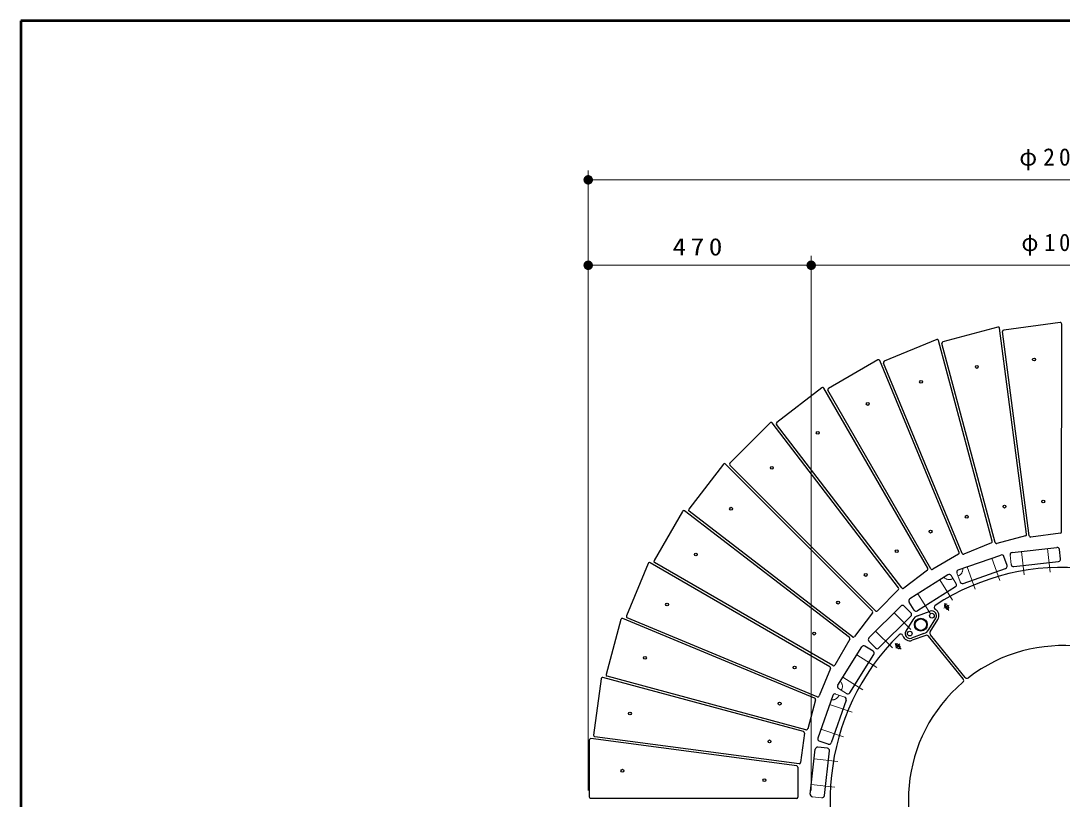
# Model space of a CAD drawing. Units: millimetres on the paper, scale 1:20. Extents: x -385 to 420, y 0 to 267.
# Drawn here: x -385 to -275.3, y 185 to 267 of the extents above; entities that cross this region are included whole.
import ezdxf

# ---------------------------------------------------------------- set-up
doc = ezdxf.new("R2010")
doc.units = ezdxf.units.MM
doc.linetypes.add('USER1', pattern=[4.5, 2.5, -2])
doc.linetypes.add('USER2', pattern=[6, 3, -1, 1, -1])
doc.layers.add('1_20', color=7, linetype='Continuous', lineweight=25)
doc.layers.add('A3図枠', color=7, linetype='Continuous', lineweight=13)
doc.styles.add('ＭＳ ゴシック', font='')
doc.styles.get('ＭＳ ゴシック').set_extended_font_data('MS Gothic')

# ---------------------------------------------------------------- blocks, each defined once
blk = doc.blocks.new('filled_dot')
at = {"color": 0, "linetype": 'Continuous', "lineweight": -2, "const_width": 1.25}
blk.add_lwpolyline([(-0.625, 0, 1), (0.625, 0, 1)], format="xyb", close=True, dxfattribs=at)

msp = doc.modelspace()

# ---------------------------------------------------------------- linework, layer by layer
at = {"layer": '1_20', "lineweight": 13}
for p, q in [((-325.204, 185.915), (-325.204, 251.244)), ((-325.204, 250.244), (-225.204, 250.244)), ((-301.704, 185.915), (-301.704, 242.244)), ((-325.204, 241.244), (-301.704, 241.244)), ((-301.704, 241.244), (-248.704, 241.244))]:
    msp.add_line(p, q, dxfattribs=at)
at = {"layer": '1_20', "color": 40}
for p, q in [((-275.473, 235.2), (-281.418, 234.421)), ((-275.314, 213.164), (-275.303, 235.052)), ((-282.034, 234.735), (-287.827, 233.186)), ((-279.001, 212.908), (-281.847, 234.61)), ((-278.726, 212.737), (-281.548, 234.252)), ((-288.478, 233.417), (-294.02, 231.125)), ((-282.622, 212.173), (-288.276, 233.317)), ((-282.327, 212.039), (-287.933, 233.002)), ((-294.696, 231.27), (-299.89, 228.274)), ((-286.116, 210.972), (-294.482, 231.197)), ((-285.807, 210.877), (-294.101, 230.929)), ((-300.579, 228.329), (-305.338, 224.681)), ((-289.424, 209.324), (-300.358, 228.285)), ((-289.105, 209.271), (-299.945, 228.069)), ((-306.029, 224.645), (-310.271, 220.407)), ((-292.488, 207.259), (-305.804, 224.63)), ((-292.165, 207.248), (-305.366, 224.471)), ((-310.951, 220.282), (-314.604, 215.527)), ((-295.257, 204.812), (-310.726, 220.297)), ((-294.935, 204.843), (-310.271, 220.195)), ((-315.261, 215.313), (-318.262, 210.122)), ((-297.682, 202.024), (-315.04, 215.357)), ((-297.367, 202.097), (-314.576, 215.316)), ((-275.445, 213.016), (-278.558, 212.607)), ((-282.71, 211.996), (-285.611, 210.796)), ((-279.111, 212.744), (-282.144, 211.933)), ((-286.18, 210.784), (-288.9, 209.216)), ((-280.53, 210.983), (-275.81, 211.515)), ((-275.421, 210.301), (-275.533, 211.294)), ((-318.886, 209.825), (-321.184, 204.286)), ((-299.723, 198.944), (-318.673, 209.897)), ((-299.42, 199.058), (-318.207, 209.917)), ((-286.198, 209.144), (-281.715, 210.713)), ((-281.066, 209.615), (-281.396, 210.559)), ((-280.362, 209.493), (-275.642, 210.024)), ((-289.463, 209.13), (-291.954, 207.22)), ((-287.292, 208.617), (-291.314, 206.09)), ((-285.703, 207.728), (-281.219, 209.297)), ((-292.501, 207.062), (-294.723, 204.843)), ((-286.494, 207.347), (-290.516, 204.82)), ((-295.621, 201.976), (-292.262, 205.334)), ((-291.201, 204.627), (-291.908, 205.334)), ((-290.861, 204.899), (-291.393, 205.745)), ((-295.244, 204.615), (-297.157, 202.125)), ((-294.56, 200.915), (-291.201, 204.273)), ((-321.764, 203.91), (-323.319, 198.119)), ((-301.345, 195.624), (-321.562, 204.01)), ((-301.059, 195.776), (-321.103, 204.09)), ((-297.644, 201.83), (-299.215, 199.112)), ((-298.906, 197.003), (-296.379, 201.025)), ((-295.187, 200.572), (-296.034, 201.104)), ((-297.636, 196.205), (-295.108, 200.227)), ((-299.66, 198.757), (-300.863, 195.857)), ((-323.845, 197.67), (-324.631, 191.726)), ((-302.519, 192.12), (-323.657, 197.795)), ((-302.255, 192.308), (-323.213, 197.935)), ((-301.257, 195.446), (-302.071, 192.414)), ((-299.432, 195.91), (-301.001, 191.426)), ((-298.017, 195.414), (-299.585, 190.931)), ((-325.094, 191.212), (-325.097, 185.216)), ((-303.225, 188.493), (-324.924, 191.361)), ((-302.989, 188.714), (-324.502, 191.557)), ((-302.409, 191.955), (-302.82, 188.843)), ((-299.904, 190.777), (-300.848, 191.108)), ((-301.803, 185.524), (-301.271, 190.244)), ((-300.001, 190.353), (-300.995, 190.465)), ((-300.313, 185.356), (-299.78, 190.076)), ((-303.095, 188.344), (-303.097, 185.205)), ((-303.247, 185.055), (-324.947, 185.066))]:
    msp.add_line(p, q, dxfattribs=at)
at = {"layer": '1_20', "color": 40, "linetype": 'USER2', "lineweight": 13}
for p, q in [((-279.256, 208.611), (-279.536, 211.095)), ((-276.524, 208.919), (-276.803, 211.403)), ((-281.833, 208.023), (-282.659, 210.382)), ((-284.429, 207.114), (-285.254, 209.474)), ((-286.809, 205.968), (-288.139, 208.085)), ((-289.137, 204.505), (-290.467, 206.622)), ((-291.201, 202.859), (-292.969, 204.627)), ((-293.146, 200.915), (-294.914, 202.683)), ((-294.794, 198.848), (-296.911, 200.178)), ((-296.257, 196.52), (-298.374, 197.85)), ((-297.403, 194.14), (-299.763, 194.966)), ((-298.311, 191.544), (-300.671, 192.37)), ((-298.899, 188.97), (-301.383, 189.25)), ((-299.207, 186.238), (-301.691, 186.518))]:
    msp.add_line(p, q, dxfattribs=at)
at = {"layer": '1_20', "color": 40, "lineweight": 13}
for p, q in [((-280.75, 210.707), (-280.638, 209.713)), ((-286.947, 208.538), (-286.415, 207.692)), ((-286.352, 208.825), (-286.021, 207.881)), ((-295.621, 201.622), (-294.914, 200.915)), ((-298.827, 196.659), (-297.98, 196.127)), ((-299.114, 196.063), (-298.17, 195.733)), ((-301.583, 185.248), (-300.589, 185.136))]:
    msp.add_line(p, q, dxfattribs=at)
at = {"layer": '1_20', "color": 2, "linetype": 'USER2', "lineweight": 13}
for p, q in [((-287.718, 205.104), (-287.168, 205.434)), ((-287.192, 204.872), (-287.639, 205.616)), ((-292.23, 200.793), (-292.865, 201.385)), ((-292.347, 201.356), (-292.785, 200.886))]:
    msp.add_line(p, q, dxfattribs=at)
at = {"layer": '1_20', "color": 2}
for p, q in [((-287.64, 205.326), (-287.485, 205.069)), ((-287.383, 205.48), (-287.228, 205.223)), ((-289.154, 202.606), (-288.345, 203.924)), ((-289.607, 202.239), (-291.065, 201.722)), ((-285.682, 197.656), (-289.33, 202.161)), ((-285.488, 197.814), (-289.135, 202.318)), ((-292.785, 201.106), (-292.566, 200.901)), ((-292.581, 201.325), (-292.361, 201.12))]:
    msp.add_line(p, q, dxfattribs=at)
at = {"layer": '1_20'}
for p, q in [((-290.484, 204.315), (-289.152, 204.788)), ((-291.003, 203.896), (-291.742, 202.69)), ((-289.298, 202.85), (-288.558, 204.055)), ((-289.816, 202.43), (-291.149, 201.957))]:
    msp.add_line(p, q, dxfattribs=at)
at = {"layer": '1_20', "color": 40}
for centre in [(-284.252, 230.527), (-278.222, 231.317), (-290.128, 228.955), (-295.749, 226.631), (-301.018, 223.592), (-305.846, 219.892), (-277.248, 216.349), (-310.149, 215.593), (-281.334, 215.813), (-285.314, 214.749), (-289.122, 213.174), (-313.854, 210.769), (-292.691, 211.116), (-295.961, 208.609), (-316.898, 205.503), (-298.876, 205.697), (-301.386, 202.429), (-319.228, 199.885), (-303.448, 198.862), (-305.027, 195.056), (-320.806, 194.01), (-306.095, 191.077), (-321.603, 187.98), (-306.635, 186.992)]:
    msp.add_circle(centre, 0.15, dxfattribs=at)
at = {"layer": '1_20'}
for centre, radius in [((-288.984, 204.317), 0.25), ((-290.15, 203.373), 0.68), ((-290.15, 203.373), 0.605), ((-291.316, 202.429), 0.25)]:
    msp.add_circle(centre, radius, dxfattribs=at)
at = {"layer": '1_20', "color": 40}
for centre, radius, start, end in [((-275.453, 235.052), 0.15, 359.97093, 97.47093), ((-281.995, 234.59), 0.15, 7.47093, 104.97092), ((-281.399, 234.272), 0.15, 97.47093, 187.47092), ((-288.421, 233.279), 0.15, 14.97092, 112.47092), ((-287.788, 233.041), 0.15, 104.97092, 194.97092), ((-294.621, 231.14), 0.15, 22.47093, 119.97092), ((-293.962, 230.987), 0.15, 112.47092, 202.47092), ((-300.488, 228.21), 0.15, 29.97093, 127.47092), ((-299.815, 228.144), 0.15, 119.97092, 209.97092), ((-305.923, 224.539), 0.15, 37.47093, 134.97092), ((-305.247, 224.562), 0.15, 127.47092, 217.47092), ((-310.832, 220.191), 0.15, 44.97093, 142.47092), ((-310.165, 220.301), 0.15, 134.97092, 224.97092), ((-315.131, 215.238), 0.15, 52.47093, 149.97092), ((-314.485, 215.435), 0.15, 142.47092, 232.47092), ((-279.149, 212.889), 0.15, 284.97093, 7.47093), ((-275.464, 213.164), 0.15, 277.47093, 359.97093), ((-282.767, 212.134), 0.15, 292.47093, 14.97093), ((-282.182, 212.078), 0.15, 194.97092, 284.97093), ((-278.577, 212.756), 0.15, 187.47092, 277.47093), ((-286.255, 210.914), 0.15, 299.97093, 22.47093), ((-285.668, 210.934), 0.15, 202.47092, 292.47093), ((-281.632, 210.477), 0.25, 19.2865, 109.2865), ((-281.632, 210.477), 0.25, 19.2865, 109.2865), ((-280.502, 210.735), 0.25, 96.426, 186.426), ((-275.782, 211.266), 0.25, 6.426, 96.426), ((-275.782, 211.266), 0.25, 6.426, 96.426), ((-318.748, 209.767), 0.15, 59.97093, 157.47092), ((-318.132, 210.047), 0.15, 149.97092, 239.97092), ((-280.39, 209.741), 0.25, 186.426, 276.426), ((-275.67, 210.273), 0.25, 276.426, 6.426), ((-289.554, 209.249), 0.15, 307.47093, 29.97093), ((-288.975, 209.346), 0.15, 209.97092, 299.97093), ((-287.159, 208.405), 0.25, 32.1435, 122.1435), ((-286.116, 208.908), 0.25, 109.2865, 199.2865), ((-281.302, 209.533), 0.25, 289.2865, 19.2865), ((-286.627, 207.559), 0.25, 302.1435, 32.1435), ((-285.785, 207.964), 0.25, 199.2865, 289.2865), ((-292.607, 207.168), 0.15, 314.97093, 37.47093), ((-292.046, 207.339), 0.15, 217.47092, 307.47093), ((-292.085, 205.157), 0.25, 44.997, 134.997), ((-292.085, 205.157), 0.25, 44.997, 134.997), ((-291.181, 205.878), 0.25, 122.1435, 212.1435), ((-291.181, 205.878), 0.25, 122.1435, 212.1435), ((-321.045, 204.229), 0.15, 157.47092, 247.47092), ((-295.363, 204.706), 0.15, 322.47093, 44.97093), ((-294.829, 204.949), 0.15, 224.97092, 314.97093), ((-291.378, 204.45), 0.25, 314.997, 44.997), ((-290.649, 205.032), 0.25, 212.1435, 302.1435), ((-321.619, 203.871), 0.15, 67.47092, 164.97092), ((-297.774, 201.906), 0.15, 329.97093, 52.47093), ((-297.276, 202.216), 0.15, 232.47092, 322.47093), ((-295.444, 201.799), 0.25, 134.997, 224.997), ((-296.167, 200.892), 0.25, 57.8575, 147.8575), ((-296.167, 200.892), 0.25, 57.8575, 147.8575), ((-294.737, 201.092), 0.25, 224.997, 314.997), ((-295.32, 200.36), 0.25, 327.8575, 57.8575), ((-299.798, 198.814), 0.15, 337.47093, 59.97093), ((-299.345, 199.187), 0.15, 239.97092, 329.97093), ((-323.696, 197.651), 0.15, 74.97092, 172.47092), ((-323.174, 198.08), 0.15, 164.97092, 254.97092), ((-298.694, 196.87), 0.25, 147.8575, 237.8575), ((-301.402, 195.485), 0.15, 344.97093, 67.47093), ((-301.001, 195.914), 0.15, 247.47092, 337.47093), ((-299.196, 195.827), 0.25, 70.7145, 160.7145), ((-298.253, 195.497), 0.25, 340.7145, 70.7145), ((-297.847, 196.338), 0.25, 237.8575, 327.8575), ((-302.558, 191.975), 0.15, 352.47093, 74.97093), ((-302.216, 192.453), 0.15, 254.97092, 344.97093), ((-324.944, 191.212), 0.15, 82.47093, 179.97092), ((-324.482, 191.706), 0.15, 172.47092, 262.47093), ((-300.765, 191.343), 0.25, 160.7145, 250.7145), ((-300.765, 191.343), 0.25, 160.7145, 250.7145), ((-301.023, 190.216), 0.25, 83.568, 173.568), ((-301.023, 190.216), 0.25, 83.568, 173.568), ((-300.029, 190.104), 0.25, 353.568, 83.568), ((-299.821, 191.013), 0.25, 250.7145, 340.7145), ((-302.969, 188.863), 0.15, 262.47093, 352.47093), ((-303.245, 188.344), 0.15, 359.97093, 82.47093), ((-301.555, 185.496), 0.25, 173.568, 263.568), ((-324.947, 185.216), 0.15, 179.97092, 269.97093), ((-303.247, 185.205), 0.15, 269.97093, 359.97093), ((-300.561, 185.384), 0.25, 263.568, 353.568)]:
    msp.add_arc(centre, radius, start, end, dxfattribs=at)
at = {"layer": '1_20', "color": 2}
for centre, radius, start, end in [((-275.204, 184.915), 24.5, 44.74072, 123.25929), ((-288.503, 205.193), 0.25, 123.25929, 241.23337), ((-287.511, 205.403), 0.15, 30.994, 210.994), ((-288.984, 204.317), 0.75, 328.47122, 61.23337), ((-287.357, 205.146), 0.15, 210.994, 30.994), ((-275.204, 184.915), 24.5, 134.74071, 213.25929), ((-292.273, 202.14), 0.25, 16.76663, 134.74071), ((-291.316, 202.429), 0.75, 196.76663, 289.52878), ((-289.524, 202.003), 0.25, 39, 109.52878), ((-288.941, 202.475), 0.25, 148.47122, 219), ((-292.683, 201.215), 0.15, 47, 227), ((-292.464, 201.011), 0.15, 227, 47), ((-275.204, 184.915), 16.25, 310.30229, 127.69771), ((-285.876, 197.499), 0.25, 310.30229, 39), ((-285.294, 197.971), 0.25, 219, 307.69771), ((-275.204, 184.915), 16.25, 130.30229, 307.69771)]:
    msp.add_arc(centre, radius, start, end, dxfattribs=at)
at = {"layer": '1_20', "color": 40, "linetype": 'USER1', "lineweight": 13}
for centre, start, end in [((-286.484, 209.203), 289.2865, 7.74954), ((-287.16, 208.877), 223.68046, 302.1435), ((-299.166, 196.871), 327.8575, 46.32054), ((-299.491, 196.195), 262.25146, 340.7145)]:
    msp.add_arc(centre, 0.75, start, end, dxfattribs=at)
at = {"layer": '1_20'}
for centre, radius, start, end in [((-290.15, 203.373), 1, 109.52878, 148.47122), ((-288.984, 204.317), 0.5, 328.47122, 109.52878), ((-291.316, 202.429), 0.5, 148.47122, 289.52878), ((-290.15, 203.373), 1, 289.52878, 328.47122)]:
    msp.add_arc(centre, radius, start, end, dxfattribs=at)
at = {"layer": 'A3図枠', "lineweight": 50}
for p, q in [((-385, 267), (-385, 0)), ((0, 267), (-385, 267))]:
    msp.add_line(p, q, dxfattribs=at)

# ---------------------------------------------------------------- block references
at = {"layer": '1_20', "lineweight": 13, "xscale": 0.4, "yscale": 0.4}
for p in [(-325.204, 250.244), (-325.204, 241.244), (-301.704, 241.244)]:
    msp.add_blockref('filled_dot', p, dxfattribs=at)
at = {"layer": '1_20', "lineweight": 13, "xscale": 0.4, "yscale": 0.4, "rotation": 180}
msp.add_blockref('filled_dot', (-301.704, 241.244), dxfattribs=at)

# ---------------------------------------------------------------- texts
at = {"layer": '1_20', "char_height": 1.833, "attachment_point": 8, "style": 'ＭＳ ゴシック'}
for s, insert in [('\\T1.33;φ2000', (-275.204, 251.244)), ('\\T1.33;\\W1.15;470', (-313.454, 242.244)), ('\\T1.33;\\W0.95;φ1060', (-275.204, 242.244))]:
    msp.add_mtext(s, dxfattribs=dict(at, insert=insert))

doc.saveas('drawing.dxf')
